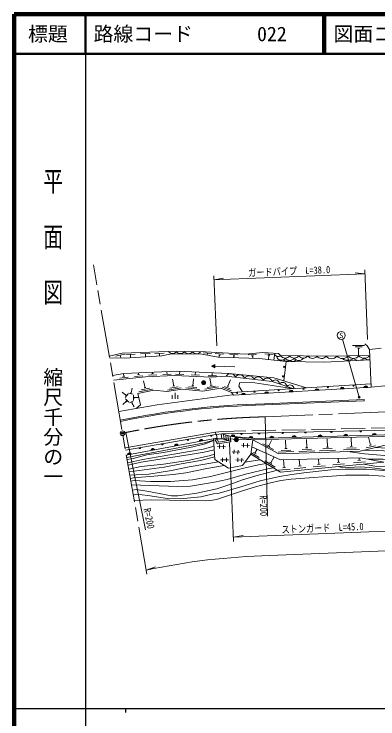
# Model space of a CAD drawing. Units: millimetres, scale not verified. Extents: x 40000 to 680000, y 20000 to 380000.
# Drawn here: x 40000 to 131551, y 202409 to 380000 of the extents above; entities that cross this region are included whole.
import ezdxf
from ezdxf.enums import TextEntityAlignment as Align

# ---------------------------------------------------------------- set-up
doc = ezdxf.new("R2010")
doc.units = ezdxf.units.MM
doc.header["$LTSCALE"] = 1000
doc.header["$PDMODE"] = 32
doc.header["$PDSIZE"] = 500
doc.linetypes.add('CHAIN', pattern=[18.5, 12, -1.5, 3.5, -1.5])
doc.linetypes.add('DASHED', pattern=[7.5, 6, -1.5])
for name, color, linetype, lineweight in [('M-BGD', 7, 'Continuous', 13), ('M-BMK', 2, 'CHAIN', 13), ('M-BMK-SRVR', 3, 'Continuous', 13), ('M-STR-HTXT', 7, 'Continuous', 13), ('M-STR-STRC', 7, 'Continuous', 13), ('M-TTL', 2, 'Continuous', 140), ('M-TTL-BAND', 7, 'Continuous', 25), ('M-TTL-LINE', 7, 'Continuous', 50)]:
    doc.layers.add(name, color=color, linetype=linetype, lineweight=lineweight)
doc.layers.add('M-OTRS', color=6, linetype='Continuous')
doc.layers.add('M-TTL-TXT', color=7, linetype='Continuous')
doc.styles.add('@ＭＳ ゴシック', font='')
doc.styles.add('ＭＳ ゴシック', font='')
doc.styles.get('@ＭＳ ゴシック').set_extended_font_data('@MS Gothic')
doc.styles.get('ＭＳ ゴシック').set_extended_font_data('MS Gothic')

msp = doc.modelspace()

# ---------------------------------------------------------------- hatches: boundary and pattern name
at = {"layer": 'M-BGD'}
for points in [[(90535, 291719), (89635, 291306), (90506, 290834)], [(107827, 291102, -1), (108126, 291120, -0.41421), (107986, 290961, -0.41421)], [(107526, 288710, -1), (107825, 288728, -0.41421), (107684, 288569, -0.41421)], [(87201, 287143, -0.41421), (87701, 287643, -0.41421), (88201, 287143, -1)], [(118809, 285983, -1), (119108, 286001, -0.41421), (118968, 285842, -0.41421)], [(122038, 285535, -0.82183), (123027, 285593)], [(125251, 286381, -1), (125551, 286399, -0.41421), (125410, 286240, -0.41421)], [(128012, 285884, -0.82183), (129001, 285941)], [(95960, 284571, -1), (96260, 284590, -0.41421), (96119, 284431, -0.41421)], [(97207, 284088, -0.82183), (98196, 284145)], [(100340, 284842, -1), (100640, 284860, -0.41421), (100499, 284701, -0.41421)], [(103032, 284427, -0.82183), (104021, 284485)], [(106429, 285218, -1), (106729, 285236, -0.41421), (106588, 285077, -0.41421)], [(109230, 284789, -0.82183), (110219, 284846)], [(112698, 285605, -1), (112997, 285624, -0.41421), (112857, 285465, -0.41421)], [(115703, 285166, -0.82183), (116692, 285224)], [(89836, 273894, -0.4608), (89678, 273628, -0.4608), (89440, 273826)], [(94610, 273645, -0.82183), (95597, 273554)], [(97010, 274335, 0.4608), (97216, 274104, 0.4608), (97411, 274343)], [(99117, 273231, -0.82183), (100104, 273140)], [(101416, 274429, 0.4608), (101621, 274199, 0.4608), (101817, 274438)], [(104391, 273208, -0.82183), (105381, 273236)], [(107426, 274558, 0.4608), (107632, 274328, 0.4608), (107828, 274567)], [(109979, 273363, -0.82183), (110969, 273391)], [(113107, 274681, 0.4608), (113313, 274450, 0.4608), (113509, 274689)], [(116505, 273544, -0.82183), (117496, 273572)], [(119630, 274821, 0.4608), (119836, 274590, 0.4608), (120032, 274829)], [(123005, 273724, -0.82183), (123995, 273752)], [(127063, 274981, 0.4608), (127269, 274750, 0.4608), (127465, 274989)], [(130129, 273922, -0.82183), (131119, 273950)], [(77502, 271754, -0.4608), (77345, 271488, -0.4608), (77107, 271686)], [(83875, 272860, -0.4608), (83717, 272594, -0.4608), (83479, 272791)], [(87521, 272520, 0.82183), (86548, 272336)], [(95402, 272760, -0.41421), (95902, 273260, -0.41421), (96402, 272760, -1)], [(71846, 270773, -0.4608), (71688, 270507, -0.4608), (71450, 270704)], [(75402, 270238, 0.82183), (74428, 270055)], [(81293, 271347, 0.82183), (80319, 271164)], [(68518, 268950, -0.82183), (69494, 269118)]]:
    msp.add_hatch(color=256, dxfattribs=at).paths.add_polyline_path(points)
at = {"layer": 'M-STR-HTXT'}
msp.add_hatch(color=256, dxfattribs=at).paths.add_polyline_path([(126974, 283688, -1), (126729, 283252, -0.41421), (126634, 283593, -0.41421)])

# ---------------------------------------------------------------- linework, layer by layer
at = {"layer": 'M-BGD'}
for p, q in [((128195, 296477), (125195, 296502)), ((127592, 296122), (125792, 296137)), ((126899, 295768), (126479, 295771)), ((126689, 295769), (126675, 293969)), ((67837, 294354), (65500, 293808)), ((66669, 294081), (66832, 293380)), ((70504, 294340), (68106, 294253)), ((69305, 294296), (69331, 293577)), ((74224, 294476), (71826, 294388)), ((73025, 294432), (73051, 293713)), ((77803, 294606), (75404, 294519)), ((76604, 294563), (76628, 293891)), ((89680, 294519), (87584, 294638)), ((88632, 294578), (88603, 294060)), ((92737, 294346), (90640, 294465)), ((91916, 294092), (91427, 294120)), ((91672, 294106), (91638, 293517)), ((96401, 294138), (94305, 294257)), ((95581, 293884), (95092, 293912)), ((95336, 293898), (95309, 293423)), ((101026, 294305), (98936, 294104)), ((100254, 293929), (99766, 293882)), ((100010, 293906), (100068, 293301)), ((105158, 294270), (103064, 294420)), ((104334, 294028), (103845, 294063)), ((104089, 294046), (104013, 292977)), ((105574, 294540), (105368, 292815)), ((89635, 291306), (90535, 291719)), ((89635, 291306), (90506, 290834)), ((90506, 290834), (90535, 291719)), ((90521, 291277), (95537, 291111)), ((107884, 287554), (108500, 292440)), ((71317, 289126), (71271, 289563)), ((74833, 289396), (74817, 289719)), ((78483, 289222), (78449, 289880)), ((81634, 289254), (81668, 289973)), ((85599, 289064), (85634, 289783)), ((89871, 288893), (89871, 289613)), ((66580, 288273), (68669, 288490)), ((67343, 288714), (67831, 288765)), ((67587, 288740), (67521, 289382)), ((70309, 288660), (72398, 288876)), ((71073, 289101), (71560, 289151)), ((73803, 288983), (75900, 289090)), ((74589, 289383), (75078, 289408)), ((77434, 289168), (79532, 289276)), ((80175, 286256), (79875, 288031)), ((80585, 289305), (82682, 289204)), ((84551, 289114), (86648, 289014)), ((85000, 286336), (85173, 288128)), ((88821, 288893), (90921, 288893)), ((89593, 286459), (89288, 288233)), ((93797, 286209), (94495, 287868)), ((72943, 285862), (72584, 287626)), ((79200, 285726), (81270, 286077)), ((79933, 286215), (80417, 286297)), ((83920, 286079), (86010, 285877)), ((84756, 286360), (85244, 286313)), ((87990, 285453), (91439, 286046)), ((88619, 285926), (90689, 286282)), ((89351, 286417), (89834, 286500)), ((92365, 286030), (94669, 285060)), ((92966, 286168), (94348, 285586)), ((93635, 286277), (93958, 286141)), ((95242, 283973), (129841, 285990)), ((128012, 285884), (129001, 285941)), ((68125, 284020), (67174, 284753)), ((67948, 283398), (68681, 284349)), ((68801, 284465), (69975, 284220)), ((69300, 284606), (69574, 284549)), ((69437, 284577), (69682, 285752)), ((71371, 284808), (74801, 285506)), ((71985, 285300), (74043, 285719)), ((72703, 285814), (73183, 285911)), ((78570, 285254), (82021, 285838)), ((80494, 283057), (80494, 284557)), ((83189, 285788), (86672, 285451)), ((103032, 284427), (104021, 284485)), ((109230, 284789), (110219, 284846)), ((115703, 285166), (116692, 285224)), ((122038, 285535), (123027, 285593)), ((68255, 282442), (67397, 281602)), ((68846, 282181), (68007, 283038)), ((68039, 283909), (68210, 284131)), ((68353, 282342), (68157, 282542)), ((70074, 282580), (69018, 282011)), ((70044, 283959), (70044, 282759)), ((70284, 283499), (70284, 283219)), ((70284, 283359), (71381, 283359)), ((79744, 283057), (79744, 283957)), ((81244, 283057), (81244, 283957)), ((97207, 284088), (98196, 284145)), ((103035, 281824), (128087, 282850)), ((103045, 281524), (128100, 282550)), ((128087, 282850), (128100, 282550)), ((69783, 282150), (69536, 282017)), ((69660, 282084), (70229, 281027)), ((67926, 270701), (90664, 274647)), ((89836, 273894), (89440, 273826)), ((90664, 274647), (90748, 274053)), ((91063, 272880), (90930, 274073)), ((92123, 274205), (92256, 273013)), ((92262, 274221), (94397, 273665)), ((92687, 274110), (92826, 272864)), ((93257, 273962), (93395, 272716)), ((93827, 273813), (93965, 272567)), ((94397, 273665), (94557, 272218)), ((94610, 273645), (95597, 273554)), ((97411, 274343), (97010, 274335)), ((101817, 274438), (101416, 274429)), ((107828, 274567), (107426, 274558)), ((113509, 274689), (113107, 274681)), ((116505, 273544), (117496, 273572)), ((120032, 274829), (119630, 274821)), ((123005, 273724), (123995, 273752)), ((127465, 274989), (127063, 274981)), ((130129, 273922), (131119, 273950)), ((91030, 273180), (68239, 268890)), ((77502, 271754), (77107, 271686)), ((83875, 272860), (83479, 272791)), ((86548, 272336), (87521, 272520)), ((92256, 273013), (91063, 272880)), ((92256, 273013), (94535, 272419)), ((97739, 271852), (97705, 270853)), ((98739, 271818), (98704, 270818)), ((99117, 273231), (100104, 273140)), ((104080, 271243), (104779, 272570)), ((104391, 273208), (105381, 273236)), ((108398, 270537), (108327, 272635)), ((109979, 273363), (110969, 273391)), ((113647, 270714), (113576, 272812)), ((118864, 270890), (118793, 272988)), ((124892, 271093), (124821, 273192)), ((129681, 271379), (129199, 273423)), ((71846, 270773), (71450, 270704)), ((74428, 270055), (75402, 270238)), ((80319, 271164), (81293, 271347)), ((91201, 271044), (93200, 270976)), ((91718, 271527), (91684, 270528)), ((92718, 271493), (92683, 270493)), ((95359, 270191), (95325, 269192)), ((96359, 270157), (96324, 269157)), ((97222, 271369), (99221, 271301)), ((100583, 269348), (101185, 270345)), ((102613, 271677), (105267, 270278)), ((103770, 271406), (104390, 271080)), ((107213, 270076), (109612, 270157)), ((108118, 270527), (108678, 270546)), ((111677, 269807), (115674, 269942)), ((112462, 270253), (114861, 270334)), ((113367, 270704), (113927, 270723)), ((116893, 269983), (120891, 270118)), ((117679, 270429), (120077, 270510)), ((118584, 270880), (119144, 270899)), ((122921, 270186), (126919, 270321)), ((123706, 270633), (126105, 270714)), ((124612, 271083), (125171, 271102)), ((128610, 270695), (130946, 271246)), ((129409, 271315), (129954, 271443)), ((68518, 268950), (69494, 269118)), ((92470, 268201), (92436, 267202)), ((93470, 268167), (93435, 267168)), ((94842, 269708), (96841, 269640)), ((96296, 268164), (96262, 267164)), ((99653, 269488), (101681, 268265)), ((100283, 269529), (100883, 269167)), ((104590, 266931), (105483, 268412)), ((106428, 269630), (110425, 269765)), ((126875, 267543), (126810, 268223)), ((91953, 267719), (93952, 267650)), ((95779, 267681), (97778, 267613)), ((97295, 268130), (97261, 267130)), ((101932, 267693), (98074, 267087)), ((103120, 267397), (105688, 265848)), ((104290, 267112), (104890, 266750)), ((107974, 265721), (107780, 267740)), ((111915, 266101), (111747, 267840)), ((116361, 266529), (117057, 266596)), ((116709, 266563), (116574, 267963)), ((120188, 266386), (123174, 266674)), ((121283, 267004), (121980, 267071)), ((121632, 267037), (121530, 268089)), ((125431, 266891), (128417, 267179)), ((126527, 267509), (127223, 267576)), ((106530, 265069), (109516, 265357)), ((107626, 265687), (108323, 265754)), ((110471, 265449), (113457, 265737)), ((111566, 266067), (112263, 266134)), ((115265, 265911), (118251, 266199))]:
    msp.add_line(p, q, dxfattribs=at)
at = {"layer": 'M-BGD', "linetype": 'DASHED'}
for p, q in [((129420, 295508), (132367, 295798)), ((129841, 285990), (133300, 286317))]:
    msp.add_line(p, q, dxfattribs=at)
at = {"layer": 'M-BGD'}
for points in [[(68028, 270110), (90748, 274053), (92391, 274235), (145958, 275387), (149885, 275459), (170357, 276002), (204567, 281615), (207480, 282095), (218594, 283577), (238596, 285946), (287915, 294358), (292197, 294003), (327805, 297400)], [(129841, 285990), (129420, 295508), (128866, 296382), (128266, 296906)], [(63936, 293813), (67227, 294581), (78796, 295003), (88165, 294905), (98216, 294336), (102578, 294756), (106511, 294473), (107078, 293949), (118509, 293799), (129489, 293955)], [(129535, 292903), (118188, 292299), (108500, 292440), (101639, 293261), (91386, 293523), (86847, 294399), (79149, 294274), (77208, 293927), (67740, 293338), (64005, 293415)], [(113569, 285809), (105355, 288330), (94038, 289477), (80992, 289992), (67635, 289402), (64783, 288910)], [(64984, 287746), (73096, 288586), (80333, 288956), (89589, 288512), (93356, 288785), (104980, 287463), (110434, 285616)], [(95242, 283973), (94727, 284645), (129805, 286812)], [(110434, 285616), (100566, 287122), (96784, 287190), (96564, 286278), (97513, 284817)], [(94727, 284645), (92028, 285782), (87523, 285007), (82269, 285515), (78442, 284868), (75173, 285214), (71142, 284394), (71795, 281561), (70678, 280635)], [(94897, 284093), (76036, 281560), (66340, 279886)], [(94397, 273665), (100528, 273101), (139137, 274172), (145175, 275370)], [(94397, 273665), (100052, 272688), (139182, 273773), (145175, 275370)], [(100052, 272688), (106638, 269217), (127098, 269907), (140069, 272967), (145175, 275370)], [(201909, 273836), (200045, 272590), (196550, 270577), (195098, 269772), (192875, 268985), (190695, 268499), (187555, 268370), (167521, 268726), (159795, 268483), (136774, 270421), (130939, 270813)], [(91063, 272880), (87887, 271947), (68347, 268264)], [(90232, 272592), (87820, 271622), (84202, 270765), (77585, 269569), (73362, 268917), (69986, 268050), (68430, 267781)], [(90640, 272756), (91161, 271696), (94557, 272218)], [(91063, 272880), (91410, 272175), (93965, 272567)], [(127910, 270098), (131525, 270059), (136063, 269786), (141267, 269206), (156581, 267282), (162929, 267049), (169555, 266386), (177614, 265529), (181518, 265389), (184396, 265665), (192995, 267146), (196577, 268483), (200156, 270935), (201676, 271842)], [(68581, 266908), (72420, 267804), (76223, 268436), (87595, 270339), (90325, 271135)], [(90382, 270244), (87818, 269646), (83818, 268967), (77725, 267984), (71945, 267122), (68684, 266309)], [(99836, 270952), (107021, 267720), (127140, 268231), (133035, 267112), (107049, 264607), (99604, 269097)], [(68854, 265328), (71974, 266045), (77626, 266636), (83710, 267514), (89060, 268704), (90455, 269108)], [(90499, 268432), (86895, 267515), (82062, 266661), (77739, 265870), (68963, 264692)], [(123901, 269799), (128152, 269184), (136279, 268542), (162702, 265837), (168771, 265285), (178173, 264172), (183649, 263675), (186756, 263966), (194280, 265327), (198128, 266947), (201305, 268672)], [(69112, 263831), (73887, 264112), (79647, 265034), (84023, 265913), (91467, 267184)], [(69378, 262291), (70207, 262484), (74437, 262212), (79353, 262260), (84931, 262661), (89415, 263472), (97789, 265598), (101511, 266420), (103451, 266777)], [(128052, 266631), (131190, 266026), (133943, 265912), (137140, 265514), (139167, 265216), (146715, 264056), (153322, 263142), (157274, 262798), (160006, 262642), (161738, 262059)], [(129128, 267854), (132883, 267850), (137392, 267554), (142119, 267053), (150363, 265776), (154361, 265301), (158054, 265037), (164306, 264865), (167485, 264475), (172403, 263304)], [(92879, 266243), (88521, 265504), (83221, 264398), (80148, 263981), (75151, 263575), (70035, 263156), (69252, 263021)], [(105321, 265649), (103827, 265408), (98209, 264082), (93585, 262762), (90430, 262026), (84401, 261080), (81236, 260968), (69531, 261403)], [(69764, 260055), (70737, 260204), (73370, 259809), (79586, 258655), (81214, 258586), (85960, 259258), (91041, 260390), (94279, 261505), (97441, 262613), (100837, 263658), (106293, 265062)], [(69982, 258794), (70769, 259005), (73641, 258711), (78622, 257917), (81750, 257849), (86968, 258330), (90216, 259083), (91612, 259293), (97075, 260846), (101948, 262433), (106792, 263512), (109892, 264021), (112908, 264408), (119744, 265191), (123435, 265352), (128700, 265318), (133044, 265039), (136595, 264528), (140910, 263598), (148345, 261697)], [(121730, 266022), (122584, 265636), (127056, 265911), (129412, 265774), (132135, 265382), (133919, 265092), (136414, 264925), (138697, 264580), (143491, 263635), (149161, 262281)], [(148641, 259812), (144510, 261187), (140859, 262077), (136975, 262908), (132953, 263545), (129293, 263862), (123401, 263861), (109754, 262850), (107100, 262481), (104207, 261825), (100730, 260916), (97699, 259992), (90896, 257699), (89910, 257483), (88248, 257333), (74499, 257649), (70211, 257465)]]:
    msp.add_lwpolyline(points, dxfattribs=at)
at = {"layer": 'M-BGD', "linetype": 'DASHED'}
msp.add_lwpolyline([(90664, 274647), (92351, 274834), (145946, 275987), (149872, 276059), (170300, 276600)], dxfattribs=at)
at = {"layer": 'M-BGD'}
msp.add_lwpolyline([(90204, 273025), (90539, 267802), (93916, 265551), (97461, 266283), (99604, 269097), (100052, 272688)], close=True, dxfattribs=at)
for centre, radius in [((107976, 291111), 150), ((107675, 288719), 150), ((87701, 287143), 500), ((118958, 285992), 150), ((125401, 286390), 150), ((96110, 284580), 150), ((100490, 284851), 150), ((106579, 285227), 150), ((112848, 285614), 150), ((95902, 272760), 500)]:
    msp.add_circle(centre, radius, dxfattribs=at)
for centre, radius, start, end in [((79820, 295705), 1241, 214.46578, 324.34283), ((81852, 295684), 1241, 214.46578, 324.34283), ((83883, 295663), 1241, 214.46578, 324.34283), ((85915, 295642), 1241, 214.46578, 324.34283), ((106457, 294577), 883, 182.3525, 314.69499), ((107239, 293893), 1135, 186.53754, 331.06672), ((108232, 294747), 1403, 214.6765, 323.82613), ((109385, 294142), 1403, 214.6765, 323.82613), ((110518, 294717), 1403, 214.6765, 323.82613), ((111672, 294112), 1403, 214.6765, 323.82613), ((112804, 294687), 1403, 214.6765, 323.82613), ((115091, 294657), 1403, 214.6765, 323.82613), ((117377, 294628), 1403, 214.6765, 323.82613), ((119866, 294922), 1761, 219.6011, 322.02645), ((122611, 294961), 1761, 219.6011, 322.02645), ((123957, 295070), 2304, 234.24867, 307.37888), ((125356, 295000), 1761, 219.6011, 322.02645), ((126705, 294870), 2117, 230.39893, 311.22861), ((128101, 295039), 1761, 219.6011, 322.02645), ((129442, 295475), 2574, 238.59614, 272.07345), ((108634, 293882), 1368, 228.03013, 303.32608), ((110132, 293654), 1181, 230.77585, 318.49471), ((94451, 288060), 1313, 20.54092, 146.47798), ((96776, 287796), 1313, 20.54092, 146.47798), ((99101, 287531), 1313, 20.54092, 146.47798), ((101426, 287267), 1313, 20.54092, 146.47798), ((103751, 287002), 1313, 20.54092, 146.47798), ((105756, 286761), 1046, 4.71714, 137.85567), ((107574, 286145), 1046, 4.71714, 137.85567), ((109392, 285530), 1046, 4.71714, 137.85567), ((122539, 285466), 505, 14.50766, 172.16585), ((128512, 285815), 505, 14.50766, 172.16585), ((97707, 284019), 505, 14.50766, 172.16585), ((103532, 284358), 505, 14.50766, 172.16585), ((109730, 284720), 505, 14.50766, 172.16585), ((116203, 285097), 505, 14.50766, 172.16585), ((107983, 78638), 203246, 91.39511, 101.71196), ((107983, 78638), 202946, 91.39441, 101.71479), ((89643, 273829), 203, 180.88282, 18.80621), ((95095, 273502), 505, 5.9188, 163.577), ((97211, 274307), 203, 172.26976, 10.19315), ((99602, 273088), 505, 5.9188, 163.577), ((101617, 274402), 203, 172.26976, 10.19315), ((104889, 273124), 505, 12.76001, 170.4182), ((107628, 274531), 203, 172.26976, 10.19315), ((110477, 273279), 505, 12.76001, 170.4182), ((113309, 274653), 203, 172.26976, 10.19315), ((117003, 273460), 505, 12.76001, 170.4182), ((119831, 274793), 203, 172.26976, 10.19315), ((123503, 273640), 505, 12.76001, 170.4182), ((127265, 274953), 203, 172.26976, 10.19315), ((130627, 273838), 505, 12.76001, 170.4182), ((77310, 271689), 203, 180.88282, 18.80621), ((83682, 272794), 203, 180.88282, 18.80621), ((87053, 272332), 505, 21.83177, 179.48996), ((71653, 270707), 203, 180.88282, 18.80621), ((74933, 270050), 505, 21.83177, 179.48996), ((80824, 271159), 505, 21.83177, 179.48996), ((69023, 268938), 505, 20.96557, 178.62376)]:
    msp.add_arc(centre, radius, start, end, dxfattribs=at)
at = {"layer": 'M-BMK'}
for p, q in [((73416, 238899), (59970, 316786)), ((68095, 274565), (67288, 274399))]:
    msp.add_line(p, q, dxfattribs=at)
msp.add_lwpolyline([(103167, 278527), (146225, 280290), (207640, 285787), (290369, 297840), (394429, 308637)], dxfattribs=at)
msp.add_arc((107992, 78585), 200000, 91.38219, 101.50678, dxfattribs=at)
at = {"layer": 'M-BMK-SRVR'}
msp.add_circle((67288, 274399), 600, dxfattribs=at)
at = {"layer": 'M-OTRS'}
msp.add_point((67288, 274399), dxfattribs=at)
at = {"layer": 'M-STR-HTXT'}
for p, q in [((90303, 313029), (128271, 314584)), ((128271, 314584), (125828, 314826)), ((128951, 297977), (128230, 315583)), ((90983, 296422), (90262, 314028)), ((90303, 313029), (92718, 313470)), ((126852, 283470), (122608, 298066)), ((103167, 278527), (103771, 253534)), ((68095, 274565), (73082, 250068)), ((94220, 271932), (95236, 247103)), ((95193, 248175), (140155, 250016)), ((95193, 248175), (97608, 248616)), ((73246, 239885), (75564, 240695))]:
    msp.add_line(p, q, dxfattribs=at)
msp.add_lwpolyline([(104292, 243543), (148503, 245354), (211726, 251013), (243021, 255572)], dxfattribs=at)
msp.add_circle((126852, 283470), 250, dxfattribs=at)
msp.add_arc((107992, 78585), 165000, 91.28497, 102.15634, dxfattribs=at)
at = {"layer": 'M-STR-STRC'}
msp.add_circle((122328, 299027), 1000, dxfattribs=at)
at = {"layer": 'M-TTL'}
for p, q in [((40000, 380000), (40000, 20000)), ((680000, 380000), (40000, 380000))]:
    msp.add_line(p, q, dxfattribs=at)
at = {"layer": 'M-TTL-BAND'}
for p, q in [((58000, 370000), (58000, 20000)), ((40000, 205000), (579000, 205000)), ((68000, 205000), (68000, 204000))]:
    msp.add_line(p, q, dxfattribs=at)
at = {"layer": 'M-TTL-LINE'}
for p, q in [((58000, 380000), (58000, 370000)), ((117750, 380000), (117750, 370000)), ((118250, 380000), (118250, 370000)), ((40000, 370000), (680000, 370000))]:
    msp.add_line(p, q, dxfattribs=at)

# ---------------------------------------------------------------- texts
at = {"layer": 'M-STR-HTXT', "style": 'ＭＳ ゴシック', "width": 0.8}
for s, p in [('ガードパイプ\u3000L=38.0', (109289, 313755)), ('ストンガード\u3000L=45.0', (117676, 249044))]:
    msp.add_text(s, height=1833, rotation=2.345, dxfattribs=at).set_placement(p, align=Align.BOTTOM_CENTER)
msp.add_text('R=200', height=1833, rotation=271.382, dxfattribs=at).set_placement((103771, 253534), align=Align.TOP_RIGHT)
msp.add_text('R=200', height=1833, rotation=281.507, dxfattribs=at).set_placement((73082, 250068), align=Align.BOTTOM_RIGHT)
at = {"layer": 'M-STR-STRC', "style": 'ＭＳ ゴシック'}
msp.add_text('S', height=1320, dxfattribs=at).set_placement((122328, 299027), align=Align.MIDDLE_CENTER)
at = {"layer": 'M-TTL-BAND', "style": '@ＭＳ ゴシック', "width": 1.4}
msp.add_text('平  面  図', height=3666, rotation=270, dxfattribs=at).set_placement((49777, 306475), align=Align.MIDDLE_RIGHT)
at = {"layer": 'M-TTL-BAND', "style": '@ＭＳ ゴシック'}
msp.add_text('縮尺千分の一', height=3666, rotation=270, dxfattribs=at).set_placement((49777, 261030), align=Align.MIDDLE_RIGHT)
at = {"layer": 'M-TTL-TXT', "style": 'ＭＳ ゴシック'}
msp.add_text('標題', height=3666, dxfattribs=at).set_placement((48500, 375000), align=Align.MIDDLE_CENTER)
for s, p in [('路線コード', (60000, 375000)), ('022', (101142, 375000)), ('図面コード', (120380, 375000))]:
    msp.add_text(s, height=3666, dxfattribs=at).set_placement(p, align=Align.MIDDLE_LEFT)

doc.saveas('drawing.dxf')
